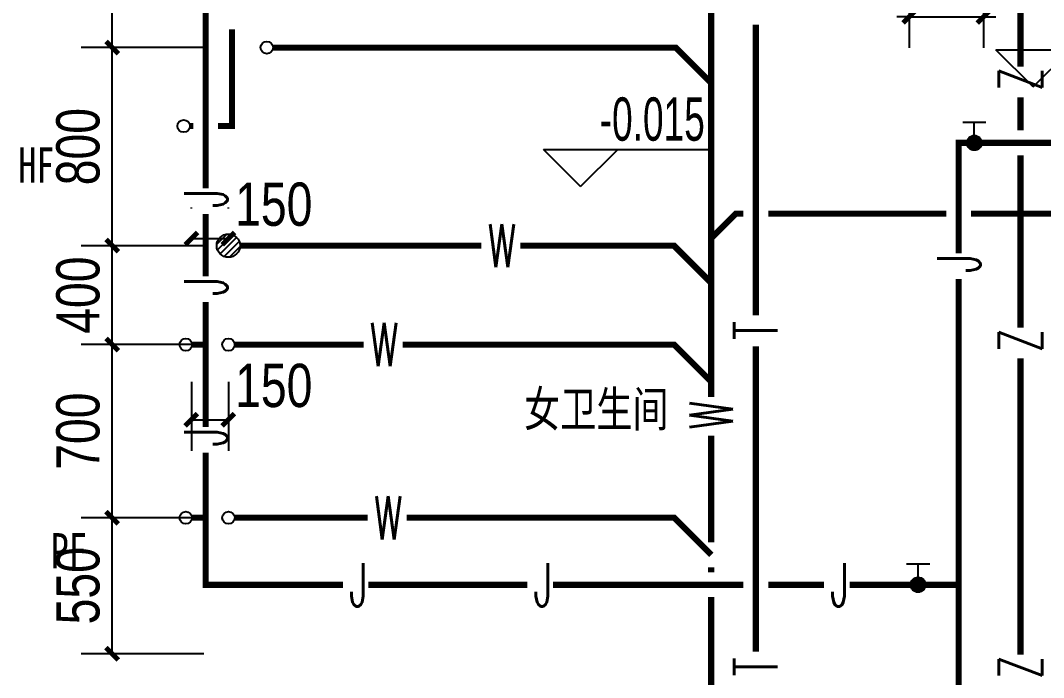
# Model space of a CAD drawing. Extents: x 31688 to 157843, y 203 to 96712.
# Drawn here: x 103474 to 107607, y 20137 to 22793 of the extents above; entities that cross this region are included whole.
import ezdxf

# ---------------------------------------------------------------- set-up
doc = ezdxf.new("R2010")
doc.units = 0
doc.header["$LTSCALE"] = 1000
doc.header["$MEASUREMENT"] = 0
doc.linetypes.add('109-34 轴网$0$L1$0$$AUDIT_BAD_LTYPE1', pattern=[0])
doc.layers.get('Defpoints').update_dxf_attribs({"color": 167})
for name, color, linetype in [('01-标注_标高', 200, 'Continuous'), ('02-TEXT_房间', 7, 'Continuous'), ('EQUIP_地漏', 7, 'Continuous'), ('EQUIP_污水', 7, 'Continuous'), ('PIPE-中水', 122, 'Continuous'), ('PIPE-污水', 2, 'Continuous'), ('PIPE-给水中', 3, 'Continuous'), ('PIPE-通气', 30, 'Continuous'), ('TEXT_中水', 7, 'Continuous'), ('TEXT_污水', 7, 'Continuous'), ('TEXT_给水', 7, 'Continuous'), ('TEXT_通气', 7, 'Continuous'), ('TWT_DIM', 3, 'Continuous'), ('VALVE_给水', 7, 'Continuous'), ('VPIPE-中水', 122, 'TG_Z'), ('VPIPE-给水中', 3, 'TG_J1')]:
    doc.layers.add(name, color=color, linetype=linetype)
doc.styles.add('_TCH_DIM', font='ros.shx', dxfattribs={"width": 0.8, "bigfont": 'jd.shx'})
doc.styles.add('_TCH_DIM_T3', font='ros.shx', dxfattribs={"width": 0.8, "bigfont": 'jd.shx'})
doc.styles.add('_TCH_SPACE', font='STXIHEI.TTF', dxfattribs={"width": 0.75, "height": 5})
doc.styles.add('_TWT_PIPETEXT', font='SIMPLEX', dxfattribs={"width": 0.8, "height": 3.5, "bigfont": 'HZTXT'})
doc.styles.add('TG_LINETYPE', font='SIMPLEX', dxfattribs={"width": 0.8, "height": 3, "bigfont": 'HZTXT'})
doc.linetypes.add('TG_J1', pattern='A,5,-0.6,["J1",TG_LINETYPE,S=0.1,R=0,X=-0.52,Y=-0.15],0', length=5.6)
doc.linetypes.add('TG_Z', pattern='A,5,-0.3,["Z",TG_LINETYPE,S=0.1,R=0,X=-0.28,Y=-0.15],0', length=5.3)
doc.dimstyles.new('_TWT_ARCH&&50', dxfattribs={"dimtxt": 175, "dimasz": 50, "dimexe": 125, "dimexo": 150, "dimgap": 50, "dimtad": 1, "dimdec": 0, "dimzin": 0, "dimdsep": 46, "dimtxsty": '_TCH_DIM_T3', "dimblk": 'ARCHTICK', "dimcen": 0.09, "dimclrt": 7, "dimazin": 2, "dimtfac": 1, "dimtdec": 0, "dimtix": 1, "dimtmove": 2, "dimatfit": 3, "dimfxl": 0, "dimtolj": 1, "dimtzin": 0, "dimarcsym": 0})

# ---------------------------------------------------------------- blocks, each defined once
blk = doc.blocks.new('$TwtSys$00000147')
blk.add_circle((0, 0, 1e-08), 1)
blk = doc.blocks.new('$TwtSys$00000141')
for p, q in [((-94.19606303561523, 7.672111694559135), (-10.08309029082739, 91.78508443935061)), ((-94.19606303561523, 7.672111694559135), (-10.08309029082739, 91.78508443935061)), ((-87.21916889109707, -35.05448014085778), (35.05448014085778, 87.21916889110071)), ((-87.21916889109707, -35.05448014085778), (35.05448014085778, 87.21916889110071)), ((-66.46803743153214, -66.46803743153941), (66.46803743153214, 66.46803743153214)), ((-66.46803743153214, -66.46803743153578), (66.46803743153214, 66.46803743153214)), ((-32.35611368903483, -87.061266563549), (87.58274635417911, 32.87759347966494)), ((-32.35611368903483, -87.061266563549), (87.58274635417911, 32.87759347966858)), ((11.43110768805855, -92.25951895252001), (92.2594807012465, -11.43114593933933)), ((11.43110768805855, -92.25951895252001), (92.2594807012465, -11.43114593933933))]:
    blk.add_line(p, q)
blk.add_circle((0, 0), 94)
blk.add_circle((0, 0), 94)
blk = doc.blocks.new('_ArchTick')
at = {"color": 0, "linetype": 'ByBlock', "const_width": 0.4}
blk.add_lwpolyline([(-0.5, -0.5), (0.5, 0.5)], dxfattribs=at)
blk = doc.blocks.new('*D766')
at = {"layer": 'Defpoints', "color": 0, "linetype": '109-34 轴网$0$L1$0$$AUDIT_BAD_LTYPE1'}
for p in [(104313.6202934394, 21911.31944002904), (104164.0402031174, 21882.23316814301), (104313.6202934394, 21882.233168143)]:
    blk.add_point(p, dxfattribs=at)
at = {"layer": 'TWT_DIM', "color": 0, "linetype": '109-34 轴网$0$L1$0$$AUDIT_BAD_LTYPE1', "lineweight": -2}
for p, q in [((104164.0402031174, 22032.23316814301), (104164.0402031174, 22036.31944002904)), ((104313.6202934394, 22032.233168143), (104313.6202934394, 22036.31944002904)), ((104164.0402031174, 21911.31944002904), (104313.6202934394, 21911.31944002904))]:
    blk.add_line(p, q, dxfattribs=at)
at = {"layer": 'TWT_DIM', "color": 0, "linetype": '109-34 轴网$0$L1$0$$AUDIT_BAD_LTYPE1', "lineweight": -2, "xscale": 50, "yscale": 50, "zscale": 50, "rotation": 180}
blk.add_blockref('_ArchTick', (104164.0402031174, 21911.31944002904), dxfattribs=at)
at = {"layer": 'TWT_DIM', "color": 0, "linetype": '109-34 轴网$0$L1$0$$AUDIT_BAD_LTYPE1', "lineweight": -2, "xscale": 50, "yscale": 50, "zscale": 50}
blk.add_blockref('_ArchTick', (104313.6202934394, 21911.31944002904), dxfattribs=at)
at = {"layer": 'TWT_DIM', "color": 7, "linetype": '109-34 轴网$0$L1$0$$AUDIT_BAD_LTYPE1', "insert": (104496.9536267727, 22048.81944002903), "char_height": 175, "attachment_point": 5, "style": '_TCH_DIM_T3'}
blk.add_mtext('\\A1;150', dxfattribs=at)
blk = doc.blocks.new('*D767')
at = {"layer": 'Defpoints', "color": 0, "linetype": '109-34 轴网$0$L1$0$$AUDIT_BAD_LTYPE1'}
for p in [(104164.0402031174, 21482.23316814301), (104313.6202934394, 21482.233168143), (104313.6202934394, 21178.61305668432)]:
    blk.add_point(p, dxfattribs=at)
at = {"layer": 'TWT_DIM', "color": 0, "linetype": '109-34 轴网$0$L1$0$$AUDIT_BAD_LTYPE1', "lineweight": -2}
for p, q in [((104164.0402031174, 21332.23316814301), (104164.0402031174, 21053.61305668432)), ((104313.6202934394, 21332.233168143), (104313.6202934394, 21053.61305668432)), ((104164.0402031174, 21178.61305668432), (104313.6202934394, 21178.61305668432))]:
    blk.add_line(p, q, dxfattribs=at)
at = {"layer": 'TWT_DIM', "color": 0, "linetype": '109-34 轴网$0$L1$0$$AUDIT_BAD_LTYPE1', "lineweight": -2, "xscale": 50, "yscale": 50, "zscale": 50, "rotation": 180}
blk.add_blockref('_ArchTick', (104164.0402031174, 21178.61305668432), dxfattribs=at)
at = {"layer": 'TWT_DIM', "color": 0, "linetype": '109-34 轴网$0$L1$0$$AUDIT_BAD_LTYPE1', "lineweight": -2, "xscale": 50, "yscale": 50, "zscale": 50}
blk.add_blockref('_ArchTick', (104313.6202934394, 21178.61305668432), dxfattribs=at)
at = {"layer": 'TWT_DIM', "color": 7, "linetype": '109-34 轴网$0$L1$0$$AUDIT_BAD_LTYPE1', "insert": (104496.9536267727, 21316.11305668432), "char_height": 175, "attachment_point": 5, "style": '_TCH_DIM_T3'}
blk.add_mtext('\\A1;150', dxfattribs=at)
blk = doc.blocks.new('$VALVE$00000497')
for p, q in [((77.84599647394498, 138.1702899510274), (-77.84599647394498, 138.1702899510274)), ((0, 49.99999999000283), (0, 138.1702899510274))]:
    blk.add_line(p, q)
at = {"const_width": 49.6031746031746}
blk.add_lwpolyline([(24.80158730159019, 0, 1), (-24.80158730159019, 0, 1)], format="xyb", close=True, dxfattribs=at)
blk.add_circle((0, 0), 49.99999999)
blk = doc.blocks.new('*D784')
at = {"layer": 'Defpoints', "color": 0, "linetype": '109-34 轴网$0$L1$0$$AUDIT_BAD_LTYPE1'}
for p in [(103844.1734489271, 23582.79230957838), (104364.0402728576, 23582.79230957838), (104364.0402728576, 22682.79230957893)]:
    blk.add_point(p, dxfattribs=at)
at = {"layer": 'TWT_DIM', "color": 0, "linetype": '109-34 轴网$0$L1$0$$AUDIT_BAD_LTYPE1', "lineweight": -2}
for p, q in [((104214.0402728576, 23582.79230957838), (103719.1734489271, 23582.79230957838)), ((103844.1734489271, 22682.79230957893), (103844.1734489271, 23582.79230957838)), ((104214.0402728576, 22682.79230957893), (103719.1734489271, 22682.79230957893))]:
    blk.add_line(p, q, dxfattribs=at)
at = {"layer": 'TWT_DIM', "color": 0, "linetype": '109-34 轴网$0$L1$0$$AUDIT_BAD_LTYPE1', "lineweight": -2, "xscale": 50, "yscale": 50, "zscale": 50}
for p, rotation in [((103844.1734489271, 23582.79230957838), 90), ((103844.1734489271, 22682.79230957893), 270)]:
    blk.add_blockref('_ArchTick', p, dxfattribs=dict(at, rotation=rotation))
at = {"layer": 'TWT_DIM', "color": 7, "linetype": '109-34 轴网$0$L1$0$$AUDIT_BAD_LTYPE1', "insert": (103706.6734489271, 23132.79230957867), "char_height": 175, "attachment_point": 5, "rotation": 90, "style": '_TCH_DIM_T3'}
blk.add_mtext('\\A1;900', dxfattribs=at)
blk = doc.blocks.new('*D785')
at = {"layer": 'Defpoints', "color": 0, "linetype": '109-34 轴网$0$L1$0$$AUDIT_BAD_LTYPE1'}
for p in [(103844.1734489271, 22682.79230957893), (104364.0402728576, 22682.79230957893), (104364.0402728576, 21882.23316814301)]:
    blk.add_point(p, dxfattribs=at)
at = {"layer": 'TWT_DIM', "color": 0, "linetype": '109-34 轴网$0$L1$0$$AUDIT_BAD_LTYPE1', "lineweight": -2}
for p, q in [((104214.0402728576, 22682.79230957893), (103719.1734489271, 22682.79230957893)), ((103844.1734489271, 21882.23316814301), (103844.1734489271, 22682.79230957893)), ((104214.0402728576, 21882.23316814301), (103719.1734489271, 21882.23316814301))]:
    blk.add_line(p, q, dxfattribs=at)
at = {"layer": 'TWT_DIM', "color": 0, "linetype": '109-34 轴网$0$L1$0$$AUDIT_BAD_LTYPE1', "lineweight": -2, "xscale": 50, "yscale": 50, "zscale": 50}
for p, rotation in [((103844.1734489271, 22682.79230957893), 90), ((103844.1734489271, 21882.23316814301), 270)]:
    blk.add_blockref('_ArchTick', p, dxfattribs=dict(at, rotation=rotation))
at = {"layer": 'TWT_DIM', "color": 7, "linetype": '109-34 轴网$0$L1$0$$AUDIT_BAD_LTYPE1', "insert": (103706.6734489271, 22282.51273886098), "char_height": 175, "attachment_point": 5, "rotation": 90, "style": '_TCH_DIM_T3'}
blk.add_mtext('\\A1;800', dxfattribs=at)
blk = doc.blocks.new('*D786')
at = {"layer": 'Defpoints', "color": 0, "linetype": '109-34 轴网$0$L1$0$$AUDIT_BAD_LTYPE1'}
for p in [(103844.1734489271, 21882.23316814301), (104364.0402728576, 21882.23316814301), (104364.0402728576, 21482.23316814301)]:
    blk.add_point(p, dxfattribs=at)
at = {"layer": 'TWT_DIM', "color": 0, "linetype": '109-34 轴网$0$L1$0$$AUDIT_BAD_LTYPE1', "lineweight": -2}
for p, q in [((104214.0402728576, 21882.23316814301), (103719.1734489271, 21882.23316814301)), ((103844.1734489271, 21482.23316814301), (103844.1734489271, 21882.23316814301)), ((104214.0402728576, 21482.23316814301), (103719.1734489271, 21482.23316814301))]:
    blk.add_line(p, q, dxfattribs=at)
at = {"layer": 'TWT_DIM', "color": 0, "linetype": '109-34 轴网$0$L1$0$$AUDIT_BAD_LTYPE1', "lineweight": -2, "xscale": 50, "yscale": 50, "zscale": 50}
for p, rotation in [((103844.1734489271, 21882.23316814301), 90), ((103844.1734489271, 21482.23316814301), 270)]:
    blk.add_blockref('_ArchTick', p, dxfattribs=dict(at, rotation=rotation))
at = {"layer": 'TWT_DIM', "color": 7, "linetype": '109-34 轴网$0$L1$0$$AUDIT_BAD_LTYPE1', "insert": (103706.6734489271, 21682.23316814302), "char_height": 175, "attachment_point": 5, "rotation": 90, "style": '_TCH_DIM_T3'}
blk.add_mtext('\\A1;400', dxfattribs=at)
blk = doc.blocks.new('*D787')
at = {"layer": 'Defpoints', "color": 0, "linetype": '109-34 轴网$0$L1$0$$AUDIT_BAD_LTYPE1'}
for p in [(103844.1734489271, 21482.23316814301), (104364.0402728576, 21482.23316814301), (104364.0402728576, 20782.65316814299)]:
    blk.add_point(p, dxfattribs=at)
at = {"layer": 'TWT_DIM', "color": 0, "linetype": '109-34 轴网$0$L1$0$$AUDIT_BAD_LTYPE1', "lineweight": -2}
for p, q in [((104214.0402728576, 21482.23316814301), (103719.1734489271, 21482.23316814301)), ((103844.1734489271, 20782.65316814299), (103844.1734489271, 21482.23316814301)), ((104214.0402728576, 20782.65316814299), (103719.1734489271, 20782.65316814299))]:
    blk.add_line(p, q, dxfattribs=at)
at = {"layer": 'TWT_DIM', "color": 0, "linetype": '109-34 轴网$0$L1$0$$AUDIT_BAD_LTYPE1', "lineweight": -2, "xscale": 50, "yscale": 50, "zscale": 50}
for p, rotation in [((103844.1734489271, 21482.23316814301), 90), ((103844.1734489271, 20782.65316814299), 270)]:
    blk.add_blockref('_ArchTick', p, dxfattribs=dict(at, rotation=rotation))
at = {"layer": 'TWT_DIM', "color": 7, "linetype": '109-34 轴网$0$L1$0$$AUDIT_BAD_LTYPE1', "insert": (103706.6734489271, 21132.44316814301), "char_height": 175, "attachment_point": 5, "rotation": 90, "style": '_TCH_DIM_T3'}
blk.add_mtext('\\A1;700', dxfattribs=at)
blk = doc.blocks.new('*D788')
at = {"layer": 'Defpoints', "color": 0, "linetype": '109-34 轴网$0$L1$0$$AUDIT_BAD_LTYPE1'}
for p in [(103844.1734489271, 20782.65316814299), (104364.0402728576, 20782.65316814299), (104364.0402728576, 20232.79244708094)]:
    blk.add_point(p, dxfattribs=at)
at = {"layer": 'TWT_DIM', "color": 0, "linetype": '109-34 轴网$0$L1$0$$AUDIT_BAD_LTYPE1', "lineweight": -2}
for p, q in [((104214.0402728576, 20782.65316814299), (103719.1734489271, 20782.65316814299)), ((103844.1734489271, 20232.79244708094), (103844.1734489271, 20782.65316814299)), ((104214.0402728576, 20232.79244708094), (103719.1734489271, 20232.79244708094))]:
    blk.add_line(p, q, dxfattribs=at)
at = {"layer": 'TWT_DIM', "color": 0, "linetype": '109-34 轴网$0$L1$0$$AUDIT_BAD_LTYPE1', "lineweight": -2, "xscale": 50, "yscale": 50, "zscale": 50}
for p, rotation in [((103844.1734489271, 20782.65316814299), 90), ((103844.1734489271, 20232.79244708094), 270)]:
    blk.add_blockref('_ArchTick', p, dxfattribs=dict(at, rotation=rotation))
at = {"layer": 'TWT_DIM', "color": 7, "linetype": '109-34 轴网$0$L1$0$$AUDIT_BAD_LTYPE1', "insert": (103706.6734489271, 20507.72280761198), "char_height": 175, "attachment_point": 5, "rotation": 90, "style": '_TCH_DIM_T3'}
blk.add_mtext('\\A1;550', dxfattribs=at)
blk = doc.blocks.new('*D841')
at = {"layer": 'Defpoints', "color": 0, "linetype": '109-34 轴网$0$L1$0$$AUDIT_BAD_LTYPE1'}
for p in [(107064.0402157457, 23233.08879263731), (107364.0402158457, 23233.08879692563), (107364.0402158457, 22807.47212577589)]:
    blk.add_point(p, dxfattribs=at)
at = {"layer": 'TWT_DIM', "color": 0, "linetype": '109-34 轴网$0$L1$0$$AUDIT_BAD_LTYPE1', "lineweight": -2}
for p, q in [((107064.0402157457, 23083.08879263731), (107064.0402157457, 22682.47212577589)), ((107364.0402158457, 23083.08879692563), (107364.0402158457, 22682.47212577589)), ((107064.0402157457, 22807.47212577589), (107014.0402157457, 22807.47212577589)), ((107064.0402157457, 22807.47212577589), (107364.0402158457, 22807.47212577589)), ((107364.0402158457, 22807.47212577589), (107414.0402158457, 22807.47212577589))]:
    blk.add_line(p, q, dxfattribs=at)
at = {"layer": 'TWT_DIM', "color": 0, "linetype": '109-34 轴网$0$L1$0$$AUDIT_BAD_LTYPE1', "lineweight": -2, "xscale": 50, "yscale": 50, "zscale": 50}
blk.add_blockref('_ArchTick', (107064.0402157457, 22807.47212577589), dxfattribs=at)
at = {"layer": 'TWT_DIM', "color": 0, "linetype": '109-34 轴网$0$L1$0$$AUDIT_BAD_LTYPE1', "lineweight": -2, "xscale": 50, "yscale": 50, "zscale": 50, "rotation": 180}
blk.add_blockref('_ArchTick', (107364.0402158457, 22807.47212577589), dxfattribs=at)
at = {"layer": 'TWT_DIM', "color": 7, "linetype": '109-34 轴网$0$L1$0$$AUDIT_BAD_LTYPE1', "insert": (107214.0402157957, 22944.97212577589), "char_height": 175, "attachment_point": 5, "style": '_TCH_DIM_T3'}
blk.add_mtext('\\A1;300', dxfattribs=at)

msp = doc.modelspace()

# ---------------------------------------------------------------- hatches: boundary and pattern name
at = {"layer": 'PIPE-中水', "linetype": 'Continuous'}
for points in [[(104328.2874320308, 22365.78775335546), (104340.7874320311, 22365.78775335486), (104340.7874320311, 22353.28775335666)], [(104328.2874320308, 22365.78775335546), (104328.2874320311, 22353.28775335486), (104340.7874320311, 22353.28775335666)]]:
    msp.add_hatch(color=256, dxfattribs=at).paths.add_polyline_path(points)
at = {"layer": 'PIPE-污水', "linetype": 'Continuous'}
for points in [[(106121.3994695665, 22682.79230957901), (106121.3994695688, 22695.29230957893), (106126.5771390996, 22695.2923095788)], [(106121.3994695665, 22682.79230957901), (106130.2383043337, 22691.63114434377), (106126.5771390996, 22695.2923095788)], [(106364.109521807, 22011.62058390117), (106355.2706870398, 22020.459418666), (106358.9318522739, 22024.12058390121)], [(106364.109521807, 22011.62058390117), (106364.1095218046, 22024.12058390117), (106358.9318522739, 22024.12058390121)], [(106114.0402183495, 21882.2331681428), (106114.0402183492, 21894.733168143), (106119.2178878809, 21894.73316814292)], [(106114.0402183495, 21882.2331681428), (106122.8790531141, 21891.07200290784), (106119.2178878809, 21894.73316814292)], [(106114.0402183478, 21482.23316814302), (106114.0402183492, 21494.733168143), (106119.2178878761, 21494.73316814313)], [(106114.0402183478, 21482.23316814302), (106122.8790531141, 21491.07200290784), (106119.2178878761, 21494.73316814313)], [(106114.4602197785, 20782.65316814294), (106114.4602197787, 20795.15316814299), (106119.6378893102, 20795.15316814279)], [(106114.4602197785, 20782.65316814294), (106123.2990545435, 20791.49200290782), (106119.6378893102, 20795.15316814279)]]:
    msp.add_hatch(color=256, dxfattribs=at).paths.add_polyline_path(points)
at = {"layer": 'PIPE-给水中', "linetype": 'Continuous'}
for points in [[(107264.0403118512, 22297.80239864004), (107264.0403118512, 22310.30239864014), (107251.5403118514, 22310.30239864001)], [(107264.0403118512, 22297.80239864004), (107251.5403118512, 22297.80239864014), (107251.5403118514, 22310.30239864001)], [(104222.1041071353, 20511.69231530416), (104222.1041071348, 20499.19231530408), (104209.6041071347, 20499.19231530415)], [(104222.1041071353, 20511.69231530416), (104209.6041071348, 20511.69231530408), (104209.6041071347, 20499.19231530415)]]:
    msp.add_hatch(color=256, dxfattribs=at).paths.add_polyline_path(points)

# ---------------------------------------------------------------- linework, layer by layer
at = {"layer": '01-标注_标高'}
for p, q in [((107564.669052752, 22523.57734219958), (107414.669052752, 22673.57734219958)), ((107414.669052752, 22673.57734219958), (108092.950302752, 22673.57734219958)), ((107564.669052752, 22523.57734219958), (107714.669052752, 22673.57734219958)), ((105736.4861941312, 22121.52116241301), (105586.4861941312, 22271.52116241301)), ((105586.4861941312, 22271.52116241301), (106264.7674441312, 22271.52116241301)), ((105736.4861941312, 22121.52116241301), (105886.4861941312, 22271.52116241301))]:
    msp.add_line(p, q, dxfattribs=at)
at = {"layer": 'PIPE-中水', "linetype": 'Continuous', "ltscale": 0.5, "const_width": 25}
for points in [[(107513.7022861058, 22606.34746420502), (107513.7022861058, 23064.43080345908)], [(104328.2874320311, 22365.78775335486), (104328.2874320311, 22757.01756483482)], [(107513.7022861058, 22347.80239864014), (107513.7022861058, 22481.68079753836)], [(104172.1041071348, 22365.78775335486), (104158.0531135461, 22365.78775335486)], [(104328.2874320311, 22365.78775335486), (104272.1041071348, 22365.78775335486)], [(107513.7022861058, 21551.23642282353), (107513.7022861058, 22247.80239864014)], [(107513.7022861058, 20229.7232475192), (107513.7022861058, 21426.56975615687)]]:
    msp.add_lwpolyline(points, dxfattribs=at)
at = {"layer": 'PIPE-污水', "linetype": 'Continuous', "ltscale": 0.5, "const_width": 25}
for points in [[(106264.3931495842, 22539.79862956451), (106264.3931495842, 23154.46185024786)], [(104494.0402781423, 22682.79230957893), (106121.3994695688, 22682.79230957893)], [(106121.3994695688, 22682.79230957893), (106264.3931495833, 22539.79862956451)], [(106264.3931495842, 21911.90421168442), (106264.3931495842, 22539.79862956451)], [(106364.1095218046, 22011.62058390117), (106264.3931495861, 21911.90421168267)], [(106394.3931495842, 22011.62058390117), (106364.1095218046, 22011.62058390117)], [(107214.0403118512, 22011.62058390117), (106494.3931495842, 22011.62058390117)], [(108130.2858741521, 22011.62058390117), (107314.0403118512, 22011.62058390117)], [(106264.3931495842, 21731.88023690752), (106264.3931495842, 21911.90421168442)], [(104360.6202934394, 21882.233168143), (105336.1052937214, 21882.233168143)], [(105492.7719603881, 21882.233168143), (106114.0402183492, 21882.233168143)], [(106114.0402183492, 21882.233168143), (106264.3931495847, 21731.88023690752)], [(106264.3931495842, 21331.88023690705), (106264.3931495842, 21731.88023690752)], [(104338.6202934394, 21482.233168143), (104860.5142251537, 21482.233168143)], [(105017.1808918204, 21482.233168143), (106114.0402183492, 21482.233168143)], [(106114.0402183492, 21482.233168143), (106264.3931495847, 21331.88023690752)], [(106264.3931495842, 21271.28715217507), (106264.3931495842, 21331.88023690705)], [(106264.3931495842, 20682.72023833746), (106264.3931495842, 21114.6204855084)], [(104339.0402948689, 20782.65316814299), (104876.7450750717, 20782.65316814299)], [(105033.4117417384, 20782.65316814299), (106114.4602197787, 20782.65316814299)], [(106114.4602197787, 20782.65316814299), (106264.8131510142, 20632.3002369075)], [(106264.3931495842, 20561.69231530408), (106264.3931495842, 20582.72023833746)], [(106264.3931495842, 19907.79342427666), (106264.3931495842, 20461.69231530408)]]:
    msp.add_lwpolyline(points, dxfattribs=at)
at = {"layer": 'PIPE-给水中', "linetype": 'Continuous', "ltscale": 0.5, "const_width": 25}
for points in [[(104222.1041071348, 22113.98166763839), (104222.1041071348, 23117.8380285762)], [(107264.0403118512, 22297.80239864014), (108224.2848837353, 22297.80239864014)], [(107264.0403118512, 21850.64740823173), (107264.0403118512, 22297.80239864014)], [(104222.1041071348, 21757.65937881503), (104222.1041071348, 22010.64833430506)], [(107264.0403118512, 20511.69231530408), (107264.0403118512, 21747.31407489839)], [(104222.1041071348, 21482.233168143), (104222.1041071348, 21654.3260454817)], [(104222.1041071348, 21482.233168143), (104166.8084977546, 21482.233168143)], [(104222.1041071348, 21149.15563821849), (104222.1041071348, 21482.233168143)], [(104222.1041071348, 20782.65316814299), (104222.1041071348, 21045.82230488516)], [(104222.1041071347, 20782.65316814299), (104166.8084977546, 20782.65316814299)], [(104222.1041071348, 20511.69231530408), (104222.1041071348, 20782.65316814299)], [(104776.0583927027, 20511.69231530408), (104222.1041071348, 20511.69231530408)], [(105521.7321750336, 20511.69231530408), (104879.391726036, 20511.69231530408)], [(106394.3931495842, 20511.69231530408), (105625.065508367, 20511.69231530408)], [(106719.8846728011, 20511.69231530408), (106494.3931495842, 20511.69231530408)], [(107264.0403118512, 20511.69231530408), (106823.2180061344, 20511.69231530408)], [(107264.0403118512, 19885.15097992034), (107264.0403118512, 20511.69231530408)]]:
    msp.add_lwpolyline(points, dxfattribs=at)
at = {"layer": 'PIPE-通气', "linetype": 'Continuous', "ltscale": 0.5, "const_width": 25}
for points in [[(106444.3931495842, 21600.17180853892), (106444.3931495842, 22776.14022691721)], [(106444.3931495842, 20241.16576822075), (106444.3931495842, 21475.50514187225)]]:
    msp.add_lwpolyline(points, dxfattribs=at)
at = {"layer": 'VPIPE-中水', "linetype": 'Continuous'}
msp.add_circle((104133.0531135461, 22365.78775335486), 25, dxfattribs=at)
at = {"layer": 'VPIPE-给水中', "linetype": 'Continuous'}
for centre in [(104141.8084977546, 21482.233168143), (104141.8084977546, 20782.65316814299)]:
    msp.add_circle(centre, 25, dxfattribs=at)

# ---------------------------------------------------------------- block references
at = {"layer": 'EQUIP_地漏', "linetype": '109-34 轴网$0$L1$0$$AUDIT_BAD_LTYPE1', "xscale": 0.5, "yscale": 0.5, "zscale": 0.5, "rotation": 180}
msp.add_blockref('$TwtSys$00000141', (104313.6202934394, 21882.233168143), dxfattribs=at)
at = {"layer": 'EQUIP_污水', "linetype": '109-34 轴网$0$L1$0$$AUDIT_BAD_LTYPE1', "xscale": 25, "yscale": 25, "zscale": 25}
for p in [(104469.0402781423, 22682.79230957893), (104313.6202934394, 21482.233168143), (104314.0402948689, 20782.65316814299)]:
    msp.add_blockref('$TwtSys$00000147', p, dxfattribs=at)
at = {"layer": 'VALVE_给水', "linetype": '109-34 轴网$0$L1$0$$AUDIT_BAD_LTYPE1', "xscale": 0.6, "yscale": 0.6, "zscale": 0.6}
msp.add_blockref('$VALVE$00000497', (107327.2240924945, 22297.80239864014), dxfattribs=at)
at = {"layer": 'VALVE_给水', "linetype": '109-34 轴网$0$L1$0$$AUDIT_BAD_LTYPE1', "xscale": -0.6, "yscale": -0.6, "zscale": 0.6, "rotation": 180}
msp.add_blockref('$VALVE$00000497', (107100.2344374151, 20511.69231530408), dxfattribs=at)

# ---------------------------------------------------------------- texts
at = {"layer": '01-标注_标高', "color": 7, "style": '_TCH_DIM', "width": 0.6400000000000001}
msp.add_text('-0.015', height=175, dxfattribs=at).set_placement((105813.7674441312, 22306.52116241301))
at = {"layer": '02-TEXT_房间', "style": '_TCH_SPACE', "width": 0.75}
for s, p in [('HF', (103465.0422740996, 22136.50688339811)), ('女卫生间', (105508.0094119243, 21150.67406549532)), ('PF', (103595.9391886566, 20577.84061310947))]:
    msp.add_text(s, height=142.7128820960698, dxfattribs=at).set_placement(p)
at = {"layer": 'TEXT_中水', "linetype": '109-34 轴网$0$L1$0$$AUDIT_BAD_LTYPE1', "style": '_TWT_PIPETEXT', "width": 0.6400000000000001}
for p in [(107601.2022861058, 22506.68079753836), (107601.2022861058, 21451.56975615687), (107601.2022861058, 20130.05658085254)]:
    msp.add_text('Z', height=175, rotation=90, dxfattribs=at).set_placement(p)
at = {"layer": 'TEXT_污水', "linetype": '109-34 轴网$0$L1$0$$AUDIT_BAD_LTYPE1', "style": '_TWT_PIPETEXT', "width": 0.6400000000000001}
for p in [(105361.1052937214, 21794.733168143), (104885.5142251537, 21394.733168143), (104901.7450750717, 20695.15316814299)]:
    msp.add_text('W', height=175, dxfattribs=at).set_placement(p)
msp.add_text('W', height=175, rotation=90, dxfattribs=at).set_placement((106351.8931495842, 21139.62048550841))
at = {"layer": 'TEXT_给水', "linetype": '109-34 轴网$0$L1$0$$AUDIT_BAD_LTYPE1', "style": '_TWT_PIPETEXT', "width": 0.6400000000000001}
for p in [(104309.6041071348, 22035.64833430505), (107351.5403118512, 21772.31407489839), (104309.6041071348, 21679.32604548169), (104309.6041071348, 21070.82230488515)]:
    msp.add_text('J', height=175, rotation=90, dxfattribs=at).set_placement(p)
for p in [(104801.0583927027, 20424.19231530408), (105546.7321750336, 20424.19231530408), (106744.8846728011, 20424.19231530408)]:
    msp.add_text('J', height=175, dxfattribs=at).set_placement(p)
at = {"layer": 'TEXT_通气', "linetype": '109-34 轴网$0$L1$0$$AUDIT_BAD_LTYPE1', "style": '_TWT_PIPETEXT', "width": 0.6400000000000001}
for p in [(106531.8931495842, 21500.50514187226), (106531.8931495842, 20141.49910155409)]:
    msp.add_text('T', height=175, rotation=90, dxfattribs=at).set_placement(p)

# ---------------------------------------------------------------- dimensions: what is measured, and where the dimension line sits
at = {"layer": 'TWT_DIM', "linetype": '109-34 轴网$0$L1$0$$AUDIT_BAD_LTYPE1'}
for p1, p2, distance, text, picture, middle in [((104364.0402728576, 22682.79230957893), (104364.0402728576, 23582.79230957838), 519.866823930497, '900', '*D784', (103706.6734489271, 23132.79230957867)), ((107064.0402157457, 23233.08879263731), (107364.0402158457, 23233.08879692563), -425.616671149739, '300', '*D841', (107214.0402157957, 22944.97212577589)), ((104364.0402728576, 21882.23316814301), (104364.0402728576, 22682.79230957893), 519.866823930497, '800', '*D785', (103706.6734489271, 22282.51273886098)), ((104364.0402728576, 21482.23316814301), (104364.0402728576, 21882.23316814301), 519.866823930497, '400', '*D786', (103706.6734489271, 21682.23316814302)), ((104364.0402728576, 20782.65316814299), (104364.0402728576, 21482.23316814301), 519.866823930497, '700', '*D787', (103706.6734489271, 21132.44316814301)), ((104364.0402728576, 20232.79244708094), (104364.0402728576, 20782.65316814299), 519.866823930497, '550', '*D788', (103706.6734489271, 20507.72280761198))]:
    dim = msp.add_aligned_dim(p1=p1, p2=p2, distance=distance, text=text, dimstyle='_TWT_ARCH&&50', dxfattribs=at)
    dim.commit()
    dim.dimension.update_dxf_attribs({"geometry": picture, "text_midpoint": middle})
for base, p1, p2, picture, middle in [((104313.6202934394, 21911.31944002904), (104164.0402031174, 21882.23316814301), (104313.6202934394, 21882.233168143), '*D766', (104496.9536267727, 22048.81944002903)), ((104313.6202934394, 21178.61305668432), (104164.0402031174, 21482.23316814301), (104313.6202934394, 21482.233168143), '*D767', (104496.9536267727, 21316.11305668432))]:
    dim = msp.add_linear_dim(base=base, p1=p1, p2=p2, angle=359.9999999999958, text='150', dimstyle='_TWT_ARCH&&50', dxfattribs=at)
    dim.commit()
    dim.dimension.update_dxf_attribs({"geometry": picture, "text_midpoint": middle, "dimtype": 161})

doc.saveas('drawing.dxf')
